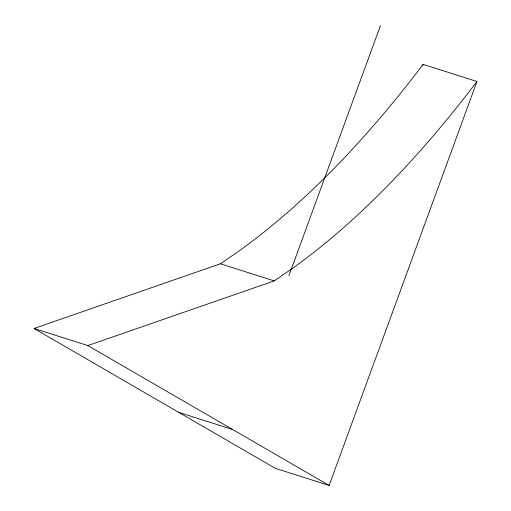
<?xml version="1.0" encoding="UTF-8"?>
<svg xmlns="http://www.w3.org/2000/svg" width="511" height="511" viewBox="0 0 511 511"><rect width="100%" height="100%" fill="white"/><g stroke="black" fill="none" stroke-linecap="round" stroke-linejoin="round"><path stroke-width="0.77" d="M288.875 275.812L380.459 25.55M422.584 65.881L423.134 64.386L476.961 81.492L329.135 485.45L275.308 468.338L34.039 328.477L220.401 263.791L237.462 252.108A995.715 439.492 -72.4 0 0 423.134 64.373M34.039 328.477L87.866 345.583L274.228 280.897L291.289 269.214A995.715 439.492 -72.4 0 0 476.961 81.479M220.401 263.791L274.228 280.897M178.805 412.396L232.633 429.508M87.866 345.583L329.135 485.45"/></g></svg>
